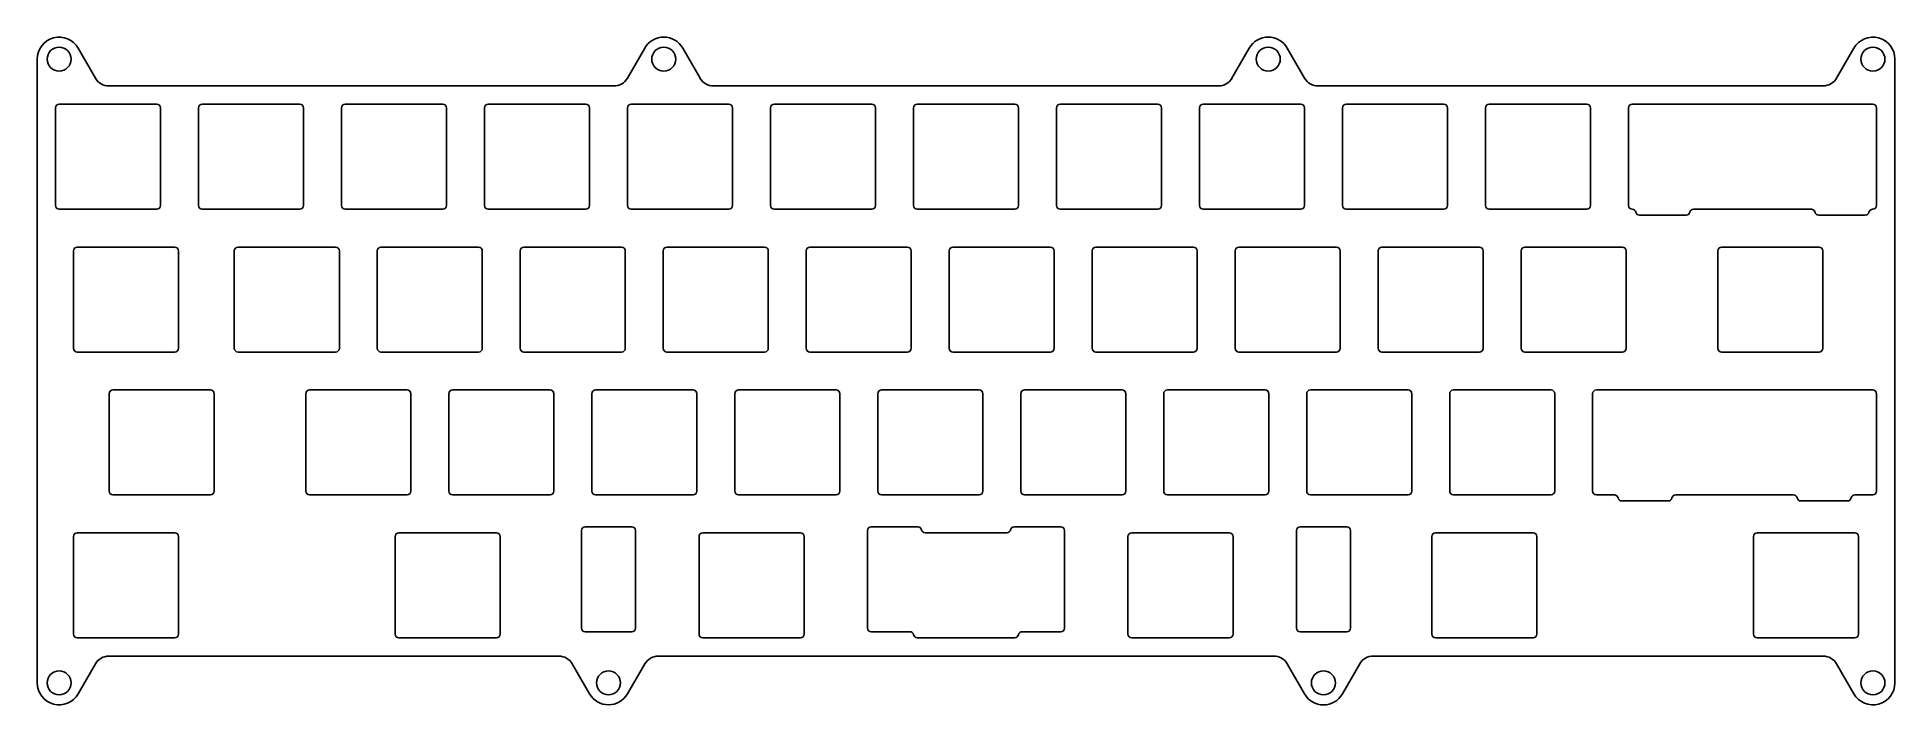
# Model space of a CAD drawing. Header units: millimetres. Extents: x 10 to 257, y -92 to -3.
import ezdxf

# ---------------------------------------------------------------- set-up
doc = ezdxf.new("R2010")
doc.units = ezdxf.units.MM

msp = doc.modelspace()

# ---------------------------------------------------------------- linework, layer by layer
at = {"color": 7, "linetype": 'Continuous', "lineweight": 25}
for p, q in [((15.06, -4.56), (17.37, -8.56)), ((90.54, -4.56), (88.23, -8.56)), ((95.61, -4.56), (97.92, -8.56)), ((171.09, -4.56), (168.78, -8.56)), ((176.16, -4.56), (178.47, -8.56)), ((251.64, -4.56), (249.33, -8.56)), ((9.6, -6.03), (9.6, -89.22)), ((257.1, -6.03), (257.1, -89.22)), ((19.16, -9.6), (86.44, -9.6)), ((99.71, -9.6), (166.99, -9.6)), ((180.26, -9.6), (247.54, -9.6)), ((12.55, -12.05), (25.55, -12.05)), ((31.6, -12.05), (44.6, -12.05)), ((50.65, -12.05), (63.65, -12.05)), ((69.7, -12.05), (82.7, -12.05)), ((88.75, -12.05), (101.75, -12.05)), ((107.8, -12.05), (120.8, -12.05)), ((126.85, -12.05), (139.85, -12.05)), ((145.9, -12.05), (158.9, -12.05)), ((164.95, -12.05), (177.95, -12.05)), ((184, -12.05), (197, -12.05)), ((203.05, -12.05), (216.05, -12.05)), ((222.1, -12.05), (254.15, -12.05)), ((12.05, -25.55), (12.05, -12.55)), ((26.05, -25.55), (26.05, -12.55)), ((31.1, -25.55), (31.1, -12.55)), ((45.1, -25.55), (45.1, -12.55)), ((50.15, -25.55), (50.15, -12.55)), ((64.15, -25.55), (64.15, -12.55)), ((69.2, -25.55), (69.2, -12.55)), ((83.2, -25.55), (83.2, -12.55)), ((88.25, -25.55), (88.25, -12.55)), ((102.25, -25.55), (102.25, -12.55)), ((107.3, -25.55), (107.3, -12.55)), ((121.3, -25.55), (121.3, -12.55)), ((126.35, -25.55), (126.35, -12.55)), ((140.35, -25.55), (140.35, -12.55)), ((145.4, -25.55), (145.4, -12.55)), ((159.4, -25.55), (159.4, -12.55)), ((164.45, -25.55), (164.45, -12.55)), ((178.45, -25.55), (178.45, -12.55)), ((183.5, -25.55), (183.5, -12.55)), ((197.5, -25.55), (197.5, -12.55)), ((202.55, -25.55), (202.55, -12.55)), ((216.55, -25.55), (216.55, -12.55)), ((221.6, -25.55), (221.6, -12.55)), ((254.65, -25.55), (254.65, -12.55)), ((12.55, -26.05), (25.55, -26.05)), ((31.6, -26.05), (44.6, -26.05)), ((50.65, -26.05), (63.65, -26.05)), ((69.7, -26.05), (82.7, -26.05)), ((88.75, -26.05), (101.75, -26.05)), ((107.8, -26.05), (120.8, -26.05)), ((126.85, -26.05), (139.85, -26.05)), ((145.9, -26.05), (158.9, -26.05)), ((164.95, -26.05), (177.95, -26.05)), ((184, -26.05), (197, -26.05)), ((203.05, -26.05), (216.05, -26.05)), ((222.1, -26.05), (222.11, -26.05)), ((223.09, -26.85), (229.29, -26.85)), ((230.27, -26.05), (245.98, -26.05)), ((246.96, -26.85), (253.16, -26.85)), ((254.14, -26.05), (254.15, -26.05)), ((14.43, -44.6), (14.43, -31.6)), ((14.93, -31.1), (27.93, -31.1)), ((28.43, -44.6), (28.43, -31.6)), ((35.86, -44.6), (35.86, -31.6)), ((36.36, -31.1), (49.36, -31.1)), ((49.86, -44.6), (49.86, -31.6)), ((54.91, -44.6), (54.91, -31.6)), ((55.41, -31.1), (68.41, -31.1)), ((68.91, -44.6), (68.91, -31.6)), ((73.96, -44.6), (73.96, -31.6)), ((74.46, -31.1), (87.46, -31.1)), ((87.96, -44.6), (87.96, -31.6)), ((93.01, -44.6), (93.01, -31.6)), ((93.51, -31.1), (106.51, -31.1)), ((107.01, -44.6), (107.01, -31.6)), ((112.06, -44.6), (112.06, -31.6)), ((112.56, -31.1), (125.56, -31.1)), ((126.06, -44.6), (126.06, -31.6)), ((131.11, -44.6), (131.11, -31.6)), ((131.61, -31.1), (144.61, -31.1)), ((145.11, -44.6), (145.11, -31.6)), ((150.16, -44.6), (150.16, -31.6)), ((150.66, -31.1), (163.66, -31.1)), ((164.16, -44.6), (164.16, -31.6)), ((169.21, -44.6), (169.21, -31.6)), ((169.71, -31.1), (182.71, -31.1)), ((183.21, -44.6), (183.21, -31.6)), ((188.26, -44.6), (188.26, -31.6)), ((188.76, -31.1), (201.76, -31.1)), ((202.26, -44.6), (202.26, -31.6)), ((207.31, -44.6), (207.31, -31.6)), ((207.81, -31.1), (220.81, -31.1)), ((221.31, -44.6), (221.31, -31.6)), ((233.51, -44.6), (233.51, -31.6)), ((234.01, -31.1), (247.01, -31.1)), ((247.51, -44.6), (247.51, -31.6)), ((14.93, -45.1), (27.93, -45.1)), ((36.36, -45.1), (49.36, -45.1)), ((55.41, -45.1), (68.41, -45.1)), ((74.46, -45.1), (87.46, -45.1)), ((93.51, -45.1), (106.51, -45.1)), ((112.56, -45.1), (125.56, -45.1)), ((131.61, -45.1), (144.61, -45.1)), ((150.66, -45.1), (163.66, -45.1)), ((169.71, -45.1), (182.71, -45.1)), ((188.76, -45.1), (201.76, -45.1)), ((207.81, -45.1), (220.81, -45.1)), ((234.01, -45.1), (247.01, -45.1)), ((19.19, -63.65), (19.19, -50.65)), ((19.69, -50.15), (32.69, -50.15)), ((33.19, -63.65), (33.19, -50.65)), ((45.39, -63.65), (45.39, -50.65)), ((45.89, -50.15), (58.89, -50.15)), ((59.39, -63.65), (59.39, -50.65)), ((64.44, -63.65), (64.44, -50.65)), ((64.94, -50.15), (77.94, -50.15)), ((78.44, -63.65), (78.44, -50.65)), ((83.49, -63.65), (83.49, -50.65)), ((83.99, -50.15), (96.99, -50.15)), ((97.49, -63.65), (97.49, -50.65)), ((102.54, -63.65), (102.54, -50.65)), ((103.04, -50.15), (116.04, -50.15)), ((116.54, -63.65), (116.54, -50.65)), ((121.59, -63.65), (121.59, -50.65)), ((122.09, -50.15), (135.09, -50.15)), ((135.59, -63.65), (135.59, -50.65)), ((140.64, -63.65), (140.64, -50.65)), ((141.14, -50.15), (154.14, -50.15)), ((154.64, -63.65), (154.64, -50.65)), ((159.69, -63.65), (159.69, -50.65)), ((160.19, -50.15), (173.19, -50.15)), ((173.69, -63.65), (173.69, -50.65)), ((178.74, -63.65), (178.74, -50.65)), ((179.24, -50.15), (192.24, -50.15)), ((192.74, -63.65), (192.74, -50.65)), ((197.79, -63.65), (197.79, -50.65)), ((198.29, -50.15), (211.29, -50.15)), ((211.79, -63.65), (211.79, -50.65)), ((216.84, -63.65), (216.84, -50.65)), ((217.34, -50.15), (254.15, -50.15)), ((254.65, -63.65), (254.65, -50.65)), ((19.69, -64.15), (32.69, -64.15)), ((45.89, -64.15), (58.89, -64.15)), ((64.94, -64.15), (77.94, -64.15)), ((83.99, -64.15), (96.99, -64.15)), ((103.04, -64.15), (116.04, -64.15)), ((122.09, -64.15), (135.09, -64.15)), ((141.14, -64.15), (154.14, -64.15)), ((160.19, -64.15), (173.19, -64.15)), ((179.24, -64.15), (192.24, -64.15)), ((198.29, -64.15), (211.29, -64.15)), ((217.34, -64.15), (219.73, -64.15)), ((227.89, -64.15), (243.6, -64.15)), ((251.76, -64.15), (254.15, -64.15)), ((220.71, -64.95), (226.91, -64.95)), ((244.58, -64.95), (250.78, -64.95)), ((14.93, -69.2), (27.93, -69.2)), ((57.79, -69.2), (70.79, -69.2)), ((82.12, -68.9), (82.12, -81.9)), ((88.83, -68.4), (82.62, -68.4)), ((89.33, -81.9), (89.33, -68.9)), ((111.28, -69.2), (98.28, -69.2)), ((120.22, -68.9), (120.22, -81.9)), ((126.92, -68.4), (120.72, -68.4)), ((127.9, -69.2), (138.8, -69.2)), ((145.97, -68.4), (139.78, -68.4)), ((146.47, -81.9), (146.47, -68.9)), ((168.43, -69.2), (155.43, -69.2)), ((177.38, -68.9), (177.38, -81.9)), ((184.07, -68.4), (177.88, -68.4)), ((184.57, -81.9), (184.57, -68.9)), ((195.91, -69.2), (208.91, -69.2)), ((238.77, -69.2), (251.77, -69.2)), ((14.43, -82.7), (14.43, -69.7)), ((28.43, -82.7), (28.43, -69.7)), ((57.29, -82.7), (57.29, -69.7)), ((71.29, -82.7), (71.29, -69.7)), ((97.78, -69.7), (97.78, -82.7)), ((111.78, -82.7), (111.78, -69.7)), ((154.93, -69.7), (154.93, -82.7)), ((168.93, -82.7), (168.93, -69.7)), ((195.41, -82.7), (195.41, -69.7)), ((209.41, -82.7), (209.41, -69.7)), ((238.27, -82.7), (238.27, -69.7)), ((252.27, -82.7), (252.27, -69.7)), ((14.93, -83.2), (27.93, -83.2)), ((57.79, -83.2), (70.79, -83.2)), ((82.62, -82.4), (88.83, -82.4)), ((98.28, -83.2), (111.28, -83.2)), ((120.72, -82.4), (125.87, -82.4)), ((126.85, -83.2), (139.85, -83.2)), ((140.83, -82.4), (145.97, -82.4)), ((155.43, -83.2), (168.43, -83.2)), ((177.88, -82.4), (184.07, -82.4)), ((195.91, -83.2), (208.91, -83.2)), ((238.77, -83.2), (251.77, -83.2)), ((19.16, -85.65), (79.09, -85.65)), ((92.36, -85.65), (174.34, -85.65)), ((187.61, -85.65), (247.54, -85.65)), ((15.06, -90.69), (17.37, -86.69)), ((83.19, -90.69), (80.88, -86.69)), ((88.26, -90.69), (90.57, -86.69)), ((178.44, -90.69), (176.13, -86.69)), ((183.51, -90.69), (185.82, -86.69)), ((251.64, -90.69), (249.33, -86.69))]:
    msp.add_line(p, q, dxfattribs=at)
for centre in [(12.53, -6.03), (93.08, -6.03), (173.62, -6.03), (254.18, -6.03), (12.53, -89.22), (85.72, -89.22), (180.97, -89.22), (254.18, -89.22)]:
    msp.add_circle(centre, 1.6, dxfattribs=at)
for centre, radius, start, end in [((12.53, -6.03), 2.93, 30, 180), ((93.08, -6.03), 2.93, 30, 150), ((173.62, -6.03), 2.93, 30, 150), ((254.18, -6.03), 2.93, 0, 150), ((19.16, -7.53), 2.08, 210, 270), ((86.44, -7.53), 2.08, 270, 330), ((99.71, -7.53), 2.08, 210, 270), ((166.99, -7.53), 2.08, 270, 330), ((180.26, -7.53), 2.08, 210, 270), ((247.54, -7.53), 2.07, 270, 330), ((12.55, -12.55), 0.5, 90, 180), ((25.55, -12.55), 0.5, 0, 90), ((31.6, -12.55), 0.5, 90, 180), ((44.6, -12.55), 0.5, 0, 90), ((50.65, -12.55), 0.5, 90, 180), ((63.65, -12.55), 0.5, 0, 90), ((69.7, -12.55), 0.5, 90, 180), ((82.7, -12.55), 0.5, 0, 90), ((88.75, -12.55), 0.5, 90, 180), ((101.75, -12.55), 0.5, 0, 90), ((107.8, -12.55), 0.5, 90, 180), ((120.8, -12.55), 0.5, 0, 90), ((126.85, -12.55), 0.5, 90, 180), ((139.85, -12.55), 0.5, 360, 90), ((145.9, -12.55), 0.5, 90, 180), ((158.9, -12.55), 0.5, 360, 90), ((164.95, -12.55), 0.5, 90, 180), ((177.95, -12.55), 0.5, 360, 90), ((184, -12.55), 0.5, 90, 180), ((197, -12.55), 0.5, 360, 90), ((203.05, -12.55), 0.5, 90, 180), ((216.05, -12.55), 0.5, 360, 90), ((222.1, -12.55), 0.5, 90, 180), ((254.15, -12.55), 0.5, 360, 90), ((12.55, -25.55), 0.5, 180, 270), ((25.55, -25.55), 0.5, 270, 0), ((31.6, -25.55), 0.5, 180, 270), ((44.6, -25.55), 0.5, 270, 360), ((50.65, -25.55), 0.5, 180, 270), ((63.65, -25.55), 0.5, 270, 360), ((69.7, -25.55), 0.5, 180, 270), ((82.7, -25.55), 0.5, 270, 360), ((88.75, -25.55), 0.5, 180, 270), ((101.75, -25.55), 0.5, 270, 360), ((107.8, -25.55), 0.5, 180, 270), ((120.8, -25.55), 0.5, 270, 360), ((126.85, -25.55), 0.5, 180, 270), ((139.85, -25.55), 0.5, 270, 0), ((145.9, -25.55), 0.5, 180, 270), ((158.9, -25.55), 0.5, 270, 0), ((164.95, -25.55), 0.5, 180, 270), ((177.95, -25.55), 0.5, 270, 0), ((184, -25.55), 0.5, 180, 270), ((197, -25.55), 0.5, 270, 0), ((203.05, -25.55), 0.5, 180, 270), ((216.05, -25.55), 0.5, 270, 0), ((222.1, -25.55), 0.5, 180, 270), ((222.11, -26.55), 0.5, 11.537, 90), ((223.09, -26.35), 0.5, 191.537, 270), ((229.29, -26.35), 0.5, 270, 348.463), ((230.27, -26.55), 0.5, 90, 168.463), ((245.98, -26.55), 0.5, 11.537, 90), ((246.96, -26.35), 0.5, 191.537, 270), ((253.16, -26.35), 0.5, 270, 348.463), ((254.14, -26.55), 0.5, 90, 168.463), ((254.15, -25.55), 0.5, 270, 0), ((14.93, -31.6), 0.5, 90, 180), ((27.93, -31.6), 0.5, 0, 90), ((36.36, -31.6), 0.5, 90, 180), ((49.36, -31.6), 0.5, 0, 90), ((55.41, -31.6), 0.5, 90, 180), ((68.41, -31.6), 0.5, 0, 90), ((74.46, -31.6), 0.5, 90, 180), ((87.46, -31.6), 0.5, 0, 90), ((93.51, -31.6), 0.5, 90, 180), ((106.51, -31.6), 0.5, 0, 90), ((112.56, -31.6), 0.5, 90, 180), ((125.56, -31.6), 0.5, 0, 90), ((131.61, -31.6), 0.5, 90, 180), ((144.61, -31.6), 0.5, 360, 90), ((150.66, -31.6), 0.5, 90, 180), ((163.66, -31.6), 0.5, 360, 90), ((169.71, -31.6), 0.5, 90, 180), ((182.71, -31.6), 0.5, 360, 90), ((188.76, -31.6), 0.5, 90, 180), ((201.76, -31.6), 0.5, 360, 90), ((207.81, -31.6), 0.5, 90, 180), ((220.81, -31.6), 0.5, 360, 90), ((234.01, -31.6), 0.5, 90, 180), ((247.01, -31.6), 0.5, 360, 90), ((14.93, -44.6), 0.5, 180, 270), ((27.93, -44.6), 0.5, 270, 0), ((36.36, -44.6), 0.5, 180, 270), ((49.36, -44.6), 0.5, 270, 0), ((55.41, -44.6), 0.5, 180, 270), ((68.41, -44.6), 0.5, 270, 0), ((74.46, -44.6), 0.5, 180, 270), ((87.46, -44.6), 0.5, 270, 0), ((93.51, -44.6), 0.5, 180, 270), ((106.51, -44.6), 0.5, 270, 0), ((112.56, -44.6), 0.5, 180, 270), ((125.56, -44.6), 0.5, 270, 0), ((131.61, -44.6), 0.5, 180, 270), ((144.61, -44.6), 0.5, 270, 0), ((150.66, -44.6), 0.5, 180, 270), ((163.66, -44.6), 0.5, 270, 0), ((169.71, -44.6), 0.5, 180, 270), ((182.71, -44.6), 0.5, 270, 0), ((188.76, -44.6), 0.5, 180, 270), ((201.76, -44.6), 0.5, 270, 0), ((207.81, -44.6), 0.5, 180, 270), ((220.81, -44.6), 0.5, 270, 0), ((234.01, -44.6), 0.5, 180, 270), ((247.01, -44.6), 0.5, 270, 0), ((19.69, -50.65), 0.5, 90, 180), ((32.69, -50.65), 0.5, 0, 90), ((45.89, -50.65), 0.5, 90, 180), ((58.89, -50.65), 0.5, 0, 90), ((64.94, -50.65), 0.5, 90, 180), ((77.94, -50.65), 0.5, 0, 90), ((83.99, -50.65), 0.5, 90, 180), ((96.99, -50.65), 0.5, 0, 90), ((103.04, -50.65), 0.5, 90, 180), ((116.04, -50.65), 0.5, 0, 90), ((122.09, -50.65), 0.5, 90, 180), ((135.09, -50.65), 0.5, 360, 90), ((141.14, -50.65), 0.5, 90, 180), ((154.14, -50.65), 0.5, 360, 90), ((160.19, -50.65), 0.5, 90, 180), ((173.19, -50.65), 0.5, 360, 90), ((179.24, -50.65), 0.5, 90, 180), ((192.24, -50.65), 0.5, 360, 90), ((198.29, -50.65), 0.5, 90, 180), ((211.29, -50.65), 0.5, 360, 90), ((217.34, -50.65), 0.5, 90, 180), ((254.15, -50.65), 0.5, 0, 90), ((19.69, -63.65), 0.5, 180, 270), ((32.69, -63.65), 0.5, 270, 0), ((45.89, -63.65), 0.5, 180, 270), ((58.89, -63.65), 0.5, 270, 360), ((64.94, -63.65), 0.5, 180, 270), ((77.94, -63.65), 0.5, 270, 360), ((83.99, -63.65), 0.5, 180, 270), ((96.99, -63.65), 0.5, 270, 360), ((103.04, -63.65), 0.5, 180, 270), ((116.04, -63.65), 0.5, 270, 360), ((122.09, -63.65), 0.5, 180, 270), ((135.09, -63.65), 0.5, 270, 0), ((141.14, -63.65), 0.5, 180, 270), ((154.14, -63.65), 0.5, 270, 0), ((160.19, -63.65), 0.5, 180, 270), ((173.19, -63.65), 0.5, 270, 0), ((179.24, -63.65), 0.5, 180, 270), ((192.24, -63.65), 0.5, 270, 0), ((198.29, -63.65), 0.5, 180, 270), ((211.29, -63.65), 0.5, 270, 0), ((217.34, -63.65), 0.5, 180, 270), ((219.73, -64.65), 0.5, 11.537, 90), ((227.89, -64.65), 0.5, 90, 168.463), ((243.6, -64.65), 0.5, 11.537, 90), ((251.76, -64.65), 0.5, 90, 168.463), ((254.15, -63.65), 0.5, 270, 360), ((220.71, -64.45), 0.5, 191.537, 270), ((226.91, -64.45), 0.5, 270, 348.463), ((244.58, -64.45), 0.5, 191.537, 270), ((250.78, -64.45), 0.5, 270, 348.463), ((14.93, -69.7), 0.5, 90, 180), ((27.93, -69.7), 0.5, 0, 90), ((57.79, -69.7), 0.5, 90, 180), ((70.79, -69.7), 0.5, 0, 90), ((82.62, -68.9), 0.5, 90, 180), ((88.83, -68.9), 0.5, 0, 90), ((98.28, -69.7), 0.5, 90, 180), ((111.28, -69.7), 0.5, 0, 90), ((120.72, -68.9), 0.5, 90, 180), ((126.92, -68.9), 0.5, 11.537, 90), ((127.9, -68.7), 0.5, 191.537, 270), ((138.8, -68.7), 0.5, 270, 348.463), ((139.78, -68.9), 0.5, 90, 168.463), ((145.97, -68.9), 0.5, 0, 90), ((155.43, -69.7), 0.5, 90, 180), ((168.43, -69.7), 0.5, 0, 90), ((177.88, -68.9), 0.5, 90, 180), ((184.07, -68.9), 0.5, 0, 90), ((195.91, -69.7), 0.5, 90, 180), ((208.91, -69.7), 0.5, 0, 90), ((238.77, -69.7), 0.5, 90, 180), ((251.77, -69.7), 0.5, 0, 90), ((14.93, -82.7), 0.5, 180, 270), ((27.93, -82.7), 0.5, 270, 360), ((57.79, -82.7), 0.5, 180, 270), ((70.79, -82.7), 0.5, 270, 360), ((82.62, -81.9), 0.5, 180, 270), ((88.83, -81.9), 0.5, 270, 360), ((98.28, -82.7), 0.5, 180, 270), ((111.28, -82.7), 0.5, 270, 360), ((120.72, -81.9), 0.5, 180, 270), ((125.87, -82.9), 0.5, 11.537, 90), ((126.85, -82.7), 0.5, 191.537, 270), ((139.85, -82.7), 0.5, 270, 348.463), ((140.83, -82.9), 0.5, 90, 168.463), ((145.97, -81.9), 0.5, 270, 0), ((155.43, -82.7), 0.5, 180, 270), ((168.43, -82.7), 0.5, 270, 360), ((177.88, -81.9), 0.5, 180, 270), ((184.07, -81.9), 0.5, 270, 360), ((195.91, -82.7), 0.5, 180, 270), ((208.91, -82.7), 0.5, 270, 360), ((238.77, -82.7), 0.5, 180, 270), ((251.77, -82.7), 0.5, 270, 0), ((19.16, -87.72), 2.07, 90, 150), ((79.09, -87.72), 2.07, 30, 90), ((92.36, -87.72), 2.07, 90, 150), ((174.34, -87.72), 2.08, 30, 90), ((187.61, -87.72), 2.08, 90, 150), ((247.54, -87.72), 2.07, 30, 90), ((12.53, -89.22), 2.92, 180, 330), ((85.72, -89.22), 2.92, 210, 330), ((180.97, -89.22), 2.93, 210, 330), ((254.18, -89.22), 2.93, 210, 0)]:
    msp.add_arc(centre, radius, start, end, dxfattribs=at)

doc.saveas('drawing.dxf')
